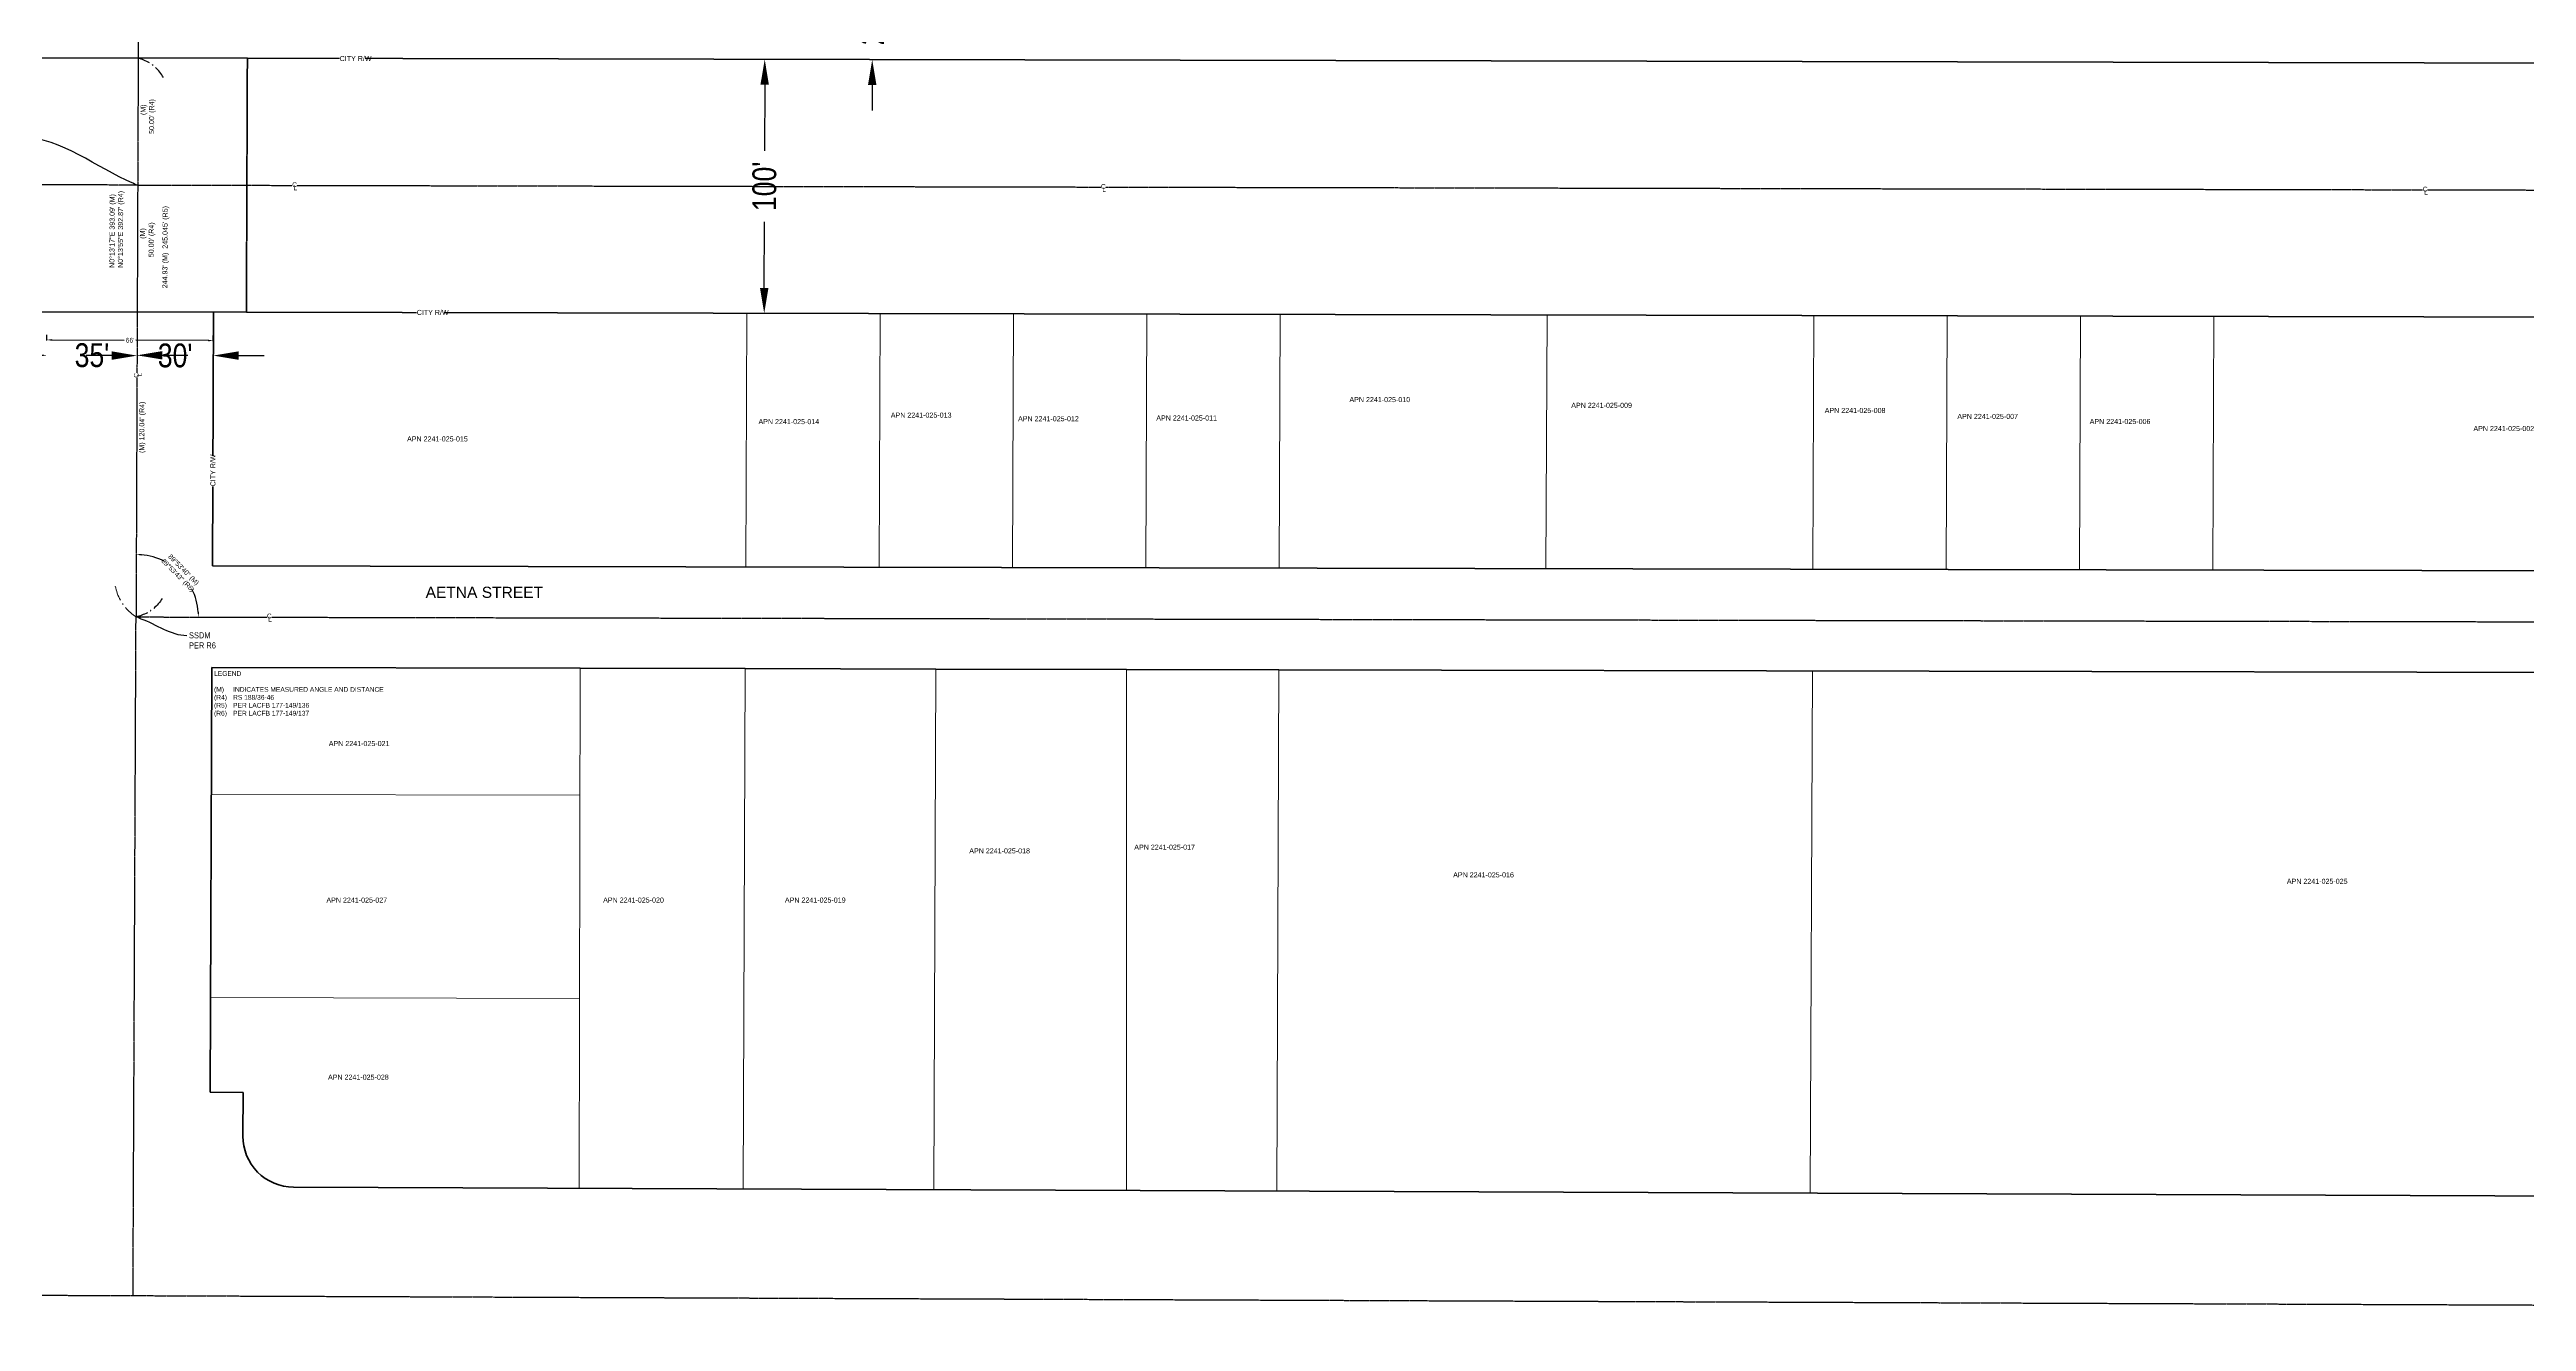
# Model space of a CAD drawing. Header units: feet. Extents: x 6396409 to 6445695, y 1882632 to 1891679.
# Drawn here: x 6423279 to 6424254, y 1887971 to 1888472 of the extents above; entities that cross this region are included whole.
import ezdxf
from ezdxf import colors
from ezdxf.entities.mleader import LeaderData, LeaderLine
from ezdxf.math import Vec2, Vec3

# ---------------------------------------------------------------- set-up
doc = ezdxf.new("R2010")
doc.units = ezdxf.units.FT
doc.header["$MEASUREMENT"] = 0
doc.linetypes.add('CENTER2', pattern=[1.125, 0.75, -0.125, 0.125, -0.125])
doc.linetypes.add('DASHED2', pattern=[0.375, 0.25, -0.125])
for name, color, linetype, lineweight in [('R-ANNO-LABL', 2, 'Continuous', 30), ('R-PROP-PRCL', 4, 'Continuous', 18), ('R-Row-Authority', 30, 'Continuous', 140), ('R-Row-Ease', 5, 'DASHED2', 50), ('R-Row-Ldr', 3, 'Continuous', 5), ('R-Row-Misc-Txto', 171, 'Continuous', 5), ('R-Row-Scl', 1, 'CENTER2', 25), ('R-Row-Sname', 8, 'Continuous', 0), ('R-Row-Srow', 6, 'Continuous', 50), ('VF-TOPO-TEXT-', 1, 'Continuous', 25)]:
    doc.layers.add(name, color=color, linetype=linetype, lineweight=lineweight)
doc.styles.add('CG-Symbol', font='arial.ttf', dxfattribs={"width": 0.8, "height": 0.09375})
doc.styles.add('G1_1 8_0', font='arial.ttf')
doc.styles.add('G4_7 32', font='arial.ttf', dxfattribs={"height": 0.219})
doc.styles.add('NCS1', font='arial.ttf', dxfattribs={"width": 0.8, "height": 0.09375})
doc.styles.add('NCS1-Anno', font='arial.ttf', dxfattribs={"width": 0.8, "height": 0.09375})
doc.dimstyles.new('Annotative (NCS1)', dxfattribs={"dimscale": 100, "dimtxt": 0.09375, "dimasz": 0.1, "dimexe": 0.1, "dimexo": 0.04, "dimgap": 0.05, "dimtad": 0, "dimdec": 3, "dimzin": 0, "dimdsep": 46, "dimtxsty": 'NCS1-Anno', "dimcen": 0.05, "dimaunit": 1, "dimadec": 3, "dimazin": 0, "dimtfac": 1, "dimtdec": 3, "dimtofl": 0, "dimtmove": 0, "dimatfit": 3, "dimfxl": 0.1, "dimtolj": 1, "dimtzin": 0, "dimarcsym": 0})

# ---------------------------------------------------------------- blocks, each defined once
blk = doc.blocks.new('*D2203')
at = {"layer": 'Defpoints', "color": 0, "transparency": 16777216}
for p in [(6423553.49, 1888468.23), (6423560.36, 1888468.21), (6423553.28, 1888368.23)]:
    blk.add_point(p, dxfattribs=at)
at = {"layer": 'R-Row-Ldr', "color": 0, "lineweight": -2, "transparency": 16777216}
for p, q in [((6423560.34, 1888458.21), (6423560.28, 1888432.14)), ((6423560.17, 1888378.21), (6423560.22, 1888404.29))]:
    blk.add_line(p, q, dxfattribs=at)
at = {"layer": 'R-Row-Ldr', "color": 0, "transparency": 16777216}
for points in [[(6423558.67, 1888458.22), (6423562, 1888458.21), (6423560.36, 1888468.21)], [(6423558.5, 1888378.22), (6423561.84, 1888378.21), (6423560.15, 1888368.21)]]:
    blk.add_solid(points, dxfattribs=at)
at = {"layer": 'R-Row-Ldr', "color": 0, "transparency": 16777216, "insert": (6423560.25, 1888418.21), "char_height": 9.375, "attachment_point": 5, "rotation": 89.88147, "style": 'NCS1-Anno'}
blk.add_mtext("\\A1;100'", dxfattribs=at)
blk = doc.blocks.new('*D2382')
at = {"layer": 'Defpoints', "color": 0, "transparency": 16777216}
for p in [(6423602.69, 1888493.13), (6423602.64, 1888468.13), (6423602.69, 1888468.13)]:
    blk.add_point(p, dxfattribs=at)
at = {"layer": 'R-Row-Ldr', "color": 0, "lineweight": -2, "transparency": 16777216}
for p, q in [((6423602.69, 1888503.13), (6423602.69, 1888513.13)), ((6423606.69, 1888493.13), (6423612.69, 1888493.13)), ((6423606.64, 1888468.13), (6423612.69, 1888468.13)), ((6423602.69, 1888458.13), (6423602.69, 1888448.13))]:
    blk.add_line(p, q, dxfattribs=at)
at = {"layer": 'R-Row-Ldr', "color": 0, "transparency": 16777216}
for points in [[(6423601.02, 1888503.13), (6423604.36, 1888503.13), (6423602.69, 1888493.13)], [(6423601.02, 1888458.13), (6423604.36, 1888458.13), (6423602.69, 1888468.13)]]:
    blk.add_solid(points, dxfattribs=at)
at = {"layer": 'R-Row-Ldr', "color": 0, "transparency": 16777216, "insert": (6423602.69, 1888480.63), "char_height": 9.375, "attachment_point": 5, "rotation": 90, "style": 'NCS1-Anno'}
blk.add_mtext("\\A1;25'", dxfattribs=at)
blk = doc.blocks.new('*D2385')
at = {"layer": 'Defpoints', "color": 0, "transparency": 16777216}
for p in [(6423277.67, 1888351.81), (6423313.17, 1888351.67), (6423313.17, 1888351.67)]:
    blk.add_point(p, dxfattribs=at)
at = {"layer": 'R-Row-Ldr', "color": 0, "lineweight": -2, "transparency": 16777216}
for p, q in [((6423267.67, 1888351.67), (6423257.67, 1888351.67)), ((6423323.17, 1888351.67), (6423333.17, 1888351.67))]:
    blk.add_line(p, q, dxfattribs=at)
at = {"layer": 'R-Row-Ldr', "color": 0, "transparency": 16777216}
for points in [[(6423267.67, 1888353.34), (6423267.67, 1888350.01), (6423277.67, 1888351.67)], [(6423323.17, 1888353.34), (6423323.17, 1888350.01), (6423313.17, 1888351.67)]]:
    blk.add_solid(points, dxfattribs=at)
at = {"layer": 'R-Row-Ldr', "color": 0, "transparency": 16777216, "insert": (6423295.42, 1888351.67), "char_height": 9.375, "attachment_point": 5, "style": 'NCS1-Anno'}
blk.add_mtext("\\A1;35'", dxfattribs=at)
blk = doc.blocks.new('*D2386')
at = {"layer": 'Defpoints', "color": 0, "transparency": 16777216}
for p in [(6423313.17, 1888351.67), (6423343.17, 1888351.56), (6423343.17, 1888351.56)]:
    blk.add_point(p, dxfattribs=at)
at = {"layer": 'R-Row-Ldr', "color": 0, "lineweight": -2, "transparency": 16777216}
for p, q in [((6423303.17, 1888351.56), (6423293.17, 1888351.56)), ((6423353.17, 1888351.56), (6423363.17, 1888351.56))]:
    blk.add_line(p, q, dxfattribs=at)
at = {"layer": 'R-Row-Ldr', "color": 0, "transparency": 16777216}
for points in [[(6423303.17, 1888353.23), (6423303.17, 1888349.89), (6423313.17, 1888351.56)], [(6423353.17, 1888353.23), (6423353.17, 1888349.89), (6423343.17, 1888351.56)]]:
    blk.add_solid(points, dxfattribs=at)
at = {"layer": 'R-Row-Ldr', "color": 0, "transparency": 16777216, "insert": (6423328.17, 1888351.56), "char_height": 9.375, "attachment_point": 5, "style": 'NCS1-Anno'}
blk.add_mtext("\\A1;30'", dxfattribs=at)
blk = doc.blocks.new('_CrowsFoot-Start')
blk.add_circle((3.28, 2.59), 0.0638)
for centre, radius, start, end in [((8.43, -7.26), 11.12, 122.8036, 139.2683), ((8.35, -7.76), 11.54, 94.2373, 111.1072)]:
    blk.add_arc(centre, radius, start, end)
blk = doc.blocks.new('Centerline')
at = {"insert": (-0.032, 0.064), "char_height": 0.0938, "attachment_point": 1, "style": 'NCS1-Anno', "bg_fill": 3, "box_fill_scale": 1, "bg_fill_color": 256, "bg_fill_transparency": 0}
blk.add_mtext_dynamic_manual_height_columns('C', width=0.09375, gutter_width=0.469, heights=[0.132], dxfattribs=at)
at = {"insert": (-0.005, 0.002), "char_height": 0.0938, "attachment_point": 1, "style": 'NCS1-Anno'}
blk.add_mtext_dynamic_manual_height_columns('L', width=0.09375, gutter_width=0.469, heights=[0], dxfattribs=at)
blk = doc.blocks.new('*D2405')
at = {"layer": 'Defpoints', "color": 0, "transparency": 16777216}
for p in [(6423315.6, 1888981.18), (6423334.1, 1888260.87), (6423312.77, 1888248.63), (6423312.77, 1888248.63), (6424633.32, 1888245.96)]:
    blk.add_point(p, dxfattribs=at)
at = {"layer": 'R-ANNO-LABL', "color": 0, "lineweight": -2, "transparency": 16777216}
for start, end in [(63.23743, 85.1168), (4.54627, 26.42564)]:
    blk.add_arc((6423312.77, 1888248.63), 24.59, start, end, dxfattribs=at)
at = {"layer": 'R-ANNO-LABL', "color": 0, "transparency": 16777216}
for points in [[(6423314.85, 1888272.79), (6423314.88, 1888273.46), (6423312.86, 1888273.22)], [(6423337.61, 1888250.59), (6423336.95, 1888250.57), (6423337.36, 1888248.58)]]:
    blk.add_solid(points, dxfattribs=at)
at = {"layer": 'R-ANNO-LABL', "color": 0, "transparency": 16777216, "insert": (6423330.21, 1888265.96), "char_height": 1.875, "width": 27.2364, "attachment_point": 5, "rotation": 314.83154, "style": 'NCS1-Anno'}
blk.add_mtext('\\A1;89°53\'40" (M) \\P89%%D53\'43\'\' (R6)', dxfattribs=at)
blk = doc.blocks.new('*D2406')
at = {"layer": 'Defpoints', "color": 0, "transparency": 16777216}
for p in [(6423315.6, 1888981.18), (6423335.23, 1888506.07), (6423313.72, 1888493.72), (6424634.26, 1888490.99), (6423312.77, 1888248.63)]:
    blk.add_point(p, dxfattribs=at)
at = {"layer": 'R-ANNO-LABL', "color": 0, "lineweight": -2, "transparency": 16777216}
for start, end in [(63.00322, 85.15703), (4.50316, 26.65697)]:
    blk.add_arc((6423313.72, 1888493.72), 24.8, start, end, dxfattribs=at)
at = {"layer": 'R-ANNO-LABL', "color": 0, "transparency": 16777216}
for points in [[(6423315.8, 1888518.1), (6423315.83, 1888518.77), (6423313.81, 1888518.52)], [(6423338.77, 1888495.68), (6423338.11, 1888495.66), (6423338.52, 1888493.67)]]:
    blk.add_solid(points, dxfattribs=at)
at = {"layer": 'R-ANNO-LABL', "color": 0, "transparency": 16777216, "insert": (6423331.31, 1888511.21), "char_height": 1.875, "width": 22.3416, "attachment_point": 5, "rotation": 314.83009, "style": 'NCS1-Anno'}
blk.add_mtext('\\A1;89°53\'50" (M) \\P89%%D53\'37" (R5)', dxfattribs=at)
blk = doc.blocks.new('*D2407')
at = {"layer": 'Defpoints', "color": 0, "transparency": 16777216}
for p in [(6424635.45, 1888801.7), (6423312.77, 1888248.63), (6424633.32, 1888245.96), (6424633.32, 1888245.93), (6424618.93, 1888237.71)]:
    blk.add_point(p, dxfattribs=at)
at = {"layer": 'R-ANNO-LABL', "color": 0, "lineweight": -2, "transparency": 16777216}
for start, end in [(186.79453, 194.75148), (254.91357, 262.87051)]:
    blk.add_arc((6424633.32, 1888245.96), 16.59, start, end, dxfattribs=at)
at = {"layer": 'R-ANNO-LABL', "color": 0, "transparency": 16777216}
for points in [[(6424616.51, 1888243.98), (6424617.18, 1888244.02), (6424616.73, 1888246)], [(6424631.28, 1888229.83), (6424631.24, 1888229.17), (6424633.26, 1888229.37)]]:
    blk.add_solid(points, dxfattribs=at)
at = {"layer": 'R-ANNO-LABL', "color": 0, "transparency": 16777216, "insert": (6424621.55, 1888234.27), "char_height": 1.875, "width": 21.3396, "attachment_point": 5, "rotation": 314.83252, "style": 'NCS1-Anno'}
blk.add_mtext('\\A1;89°53\'47" (M)\\P59%%D53\'08" (R10)', dxfattribs=at)
blk = doc.blocks.new('*D2408')
at = {"layer": 'Defpoints', "color": 0, "transparency": 16777216}
for p in [(6424635.45, 1888801.7), (6423313.72, 1888493.72), (6424634.26, 1888490.99), (6424618.77, 1888482.1), (6424633.32, 1888245.93)]:
    blk.add_point(p, dxfattribs=at)
at = {"layer": 'R-ANNO-LABL', "color": 0, "lineweight": -2, "transparency": 16777216}
for start, end in [(186.30146, 199.16433), (250.49783, 263.3607)]:
    blk.add_arc((6424634.26, 1888490.99), 17.86, start, end, dxfattribs=at)
at = {"layer": 'R-ANNO-LABL', "color": 0, "transparency": 16777216}
for points in [[(6424616.18, 1888489.01), (6424616.84, 1888489.05), (6424616.4, 1888491.03)], [(6424632.22, 1888473.59), (6424632.18, 1888472.92), (6424634.19, 1888473.13)]]:
    blk.add_solid(points, dxfattribs=at)
at = {"layer": 'R-ANNO-LABL', "color": 0, "transparency": 16777216, "insert": (6424621.6, 1888478.4), "char_height": 1.875, "width": 24.7429, "attachment_point": 5, "rotation": 314.83108, "style": 'NCS1-Anno'}
blk.add_mtext('\\A1;89°53\'57" (M) \\P89%%D53\'43" (R9)', dxfattribs=at)
blk = doc.blocks.new('*D2415')
at = {"layer": 'Defpoints', "color": 0, "transparency": 16777216}
for p in [(6423314.93, 1888806.85), (6427276.4, 1888791.6), (6425982.17, 1888781.44), (6425955.88, 1888766.39), (6425952.84, 1887971.16)]:
    blk.add_point(p, dxfattribs=at)
at = {"layer": 'R-ANNO-LABL', "color": 0, "lineweight": -2, "transparency": 16777216}
for start, end in [(330.71827, 355.99521), (273.56502, 298.84196)]:
    blk.add_arc((6425956, 1888796.68), 30.29, start, end, dxfattribs=at)
at = {"layer": 'R-ANNO-LABL', "color": 0, "transparency": 16777216}
for points in [[(6425985.88, 1888794.58), (6425986.54, 1888794.55), (6425986.28, 1888796.56)], [(6425957.89, 1888766.12), (6425957.87, 1888766.79), (6425955.88, 1888766.39)]]:
    blk.add_solid(points, dxfattribs=at)
at = {"layer": 'R-ANNO-LABL', "color": 0, "transparency": 16777216, "insert": (6425977.33, 1888775.18), "char_height": 1.875, "width": 19.1656, "attachment_point": 5, "rotation": 44.78011, "style": 'NCS1-Anno'}
blk.add_mtext('\\A1;89°59\'55" (M)\\P90%%D00\'10" (R14)', dxfattribs=at)
blk = doc.blocks.new('*D2447')
at = {"layer": 'Defpoints', "color": 0, "transparency": 16777216}
for p in [(6423277.69, 1888356.68), (6423343.19, 1888357.48), (6423343.19, 1888356.43)]:
    blk.add_point(p, dxfattribs=at)
at = {"layer": 'R-Row-Ldr', "color": 0, "lineweight": -2, "transparency": 16777216}
for p, q in [((6423277.69, 1888357.48), (6423277.7, 1888359.74)), ((6423343.19, 1888357.23), (6423343.2, 1888359.48)), ((6423279.69, 1888357.73), (6423308.16, 1888357.62)), ((6423341.19, 1888357.49), (6423312.72, 1888357.6))]:
    blk.add_line(p, q, dxfattribs=at)
at = {"layer": 'R-Row-Ldr', "color": 0, "transparency": 16777216}
for points in [[(6423279.69, 1888358.06), (6423279.69, 1888357.39), (6423277.69, 1888357.74)], [(6423341.19, 1888357.82), (6423341.19, 1888357.16), (6423343.19, 1888357.48)]]:
    blk.add_solid(points, dxfattribs=at)
at = {"layer": 'R-Row-Ldr', "color": 0, "transparency": 16777216, "insert": (6423310.44, 1888357.61), "char_height": 1.875, "attachment_point": 5, "rotation": 359.77872, "style": 'NCS1-Anno'}
blk.add_mtext("\\A1;66'", dxfattribs=at)

msp = doc.modelspace()

# ---------------------------------------------------------------- linework, layer by layer
at = {"layer": 'R-PROP-PRCL'}
for p, q in [((6423552.873, 1888268.278), (6423553.282, 1888368.2277)), ((6423605.3994, 1888268.1655), (6423605.8085, 1888368.1191)), ((6423657.9258, 1888268.053), (6423658.3349, 1888368.0104)), ((6423710.4522, 1888267.9406), (6423710.8613, 1888367.9017)), ((6423762.9786, 1888267.8281), (6423763.3877, 1888367.7931)), ((6423868.0314, 1888267.6032), (6423868.4405, 1888367.5757)), ((6423973.0842, 1888267.3783), (6423973.4933, 1888367.3584)), ((6424025.6106, 1888267.2658), (6424026.0198, 1888367.2497)), ((6424078.137, 1888267.1533), (6424078.5462, 1888367.1411)), ((6424130.6634, 1888267.0409), (6424131.0726, 1888367.0324)), ((6423487.6771, 1888228.4175), (6423487.2387, 1888023.6652)), ((6423552.7099, 1888228.2782), (6423551.9057, 1888023.4114)), ((6423627.7479, 1888228.1176), (6423626.9431, 1888023.1168)), ((6423627.7479, 1888228.1176), (6423626.9431, 1888023.1168)), ((6423702.7858, 1888227.9569), (6423702.7858, 1888022.819)), ((6423762.8161, 1888227.8284), (6423762.0104, 1888022.5865)), ((6423972.9223, 1888227.3785), (6423972.0823, 1888021.7619)), ((6423342.462, 1888178.7283), (6423487.57, 1888178.4176)), ((6423342.1092, 1888098.7288), (6423487.3987, 1888098.4178))]:
    msp.add_line(p, q, dxfattribs=at)
at = {"layer": 'R-Row-Authority'}
for p, q in [((6424664.1644, 1888465.9297), (6423356.62, 1888468.6348)), ((6423356.2338, 1888368.6354), (6423270.2338, 1888368.8133)), ((6424663.7816, 1888365.9303), (6423356.2338, 1888368.6354))]:
    msp.add_line(p, q, dxfattribs=at)
msp.add_lwpolyline([(6423270.62, 1888468.8127), (6423356.62, 1888468.6348)], dxfattribs=at)
at = {"layer": 'R-Row-Ease'}
msp.add_line((6423356.62, 1888468.6348), (6423356.2338, 1888368.6354), dxfattribs=at)
at = {"layer": 'R-Row-Scl'}
for p, q in [((6423315.5992, 1888981.1799), (6423312.77, 1888248.63)), ((6423313.4269, 1888418.724), (6421992.8056, 1888421.4561)), ((6423313.5614, 1888418.7238), (6424633.973, 1888415.9921)), ((6423311.5912, 1887981.3544), (6423312.77, 1888248.63)), ((6423312.77, 1888248.63), (6424633.3222, 1888245.9646)), ((6421991.1677, 1887986.3545), (6423311.5912, 1887981.3544)), ((6423311.5912, 1887981.3544), (6424632.2221, 1887976.17))]:
    msp.add_line(p, q, dxfattribs=at)
at = {"layer": 'R-Row-Srow'}
for p, q in [((6423343.2338, 1888368.6623), (6423342.8478, 1888268.7277)), ((6423342.8478, 1888268.7277), (6424603.3988, 1888266.0287)), ((6423341.9446, 1888061.4144), (6423342.6825, 1888228.7279)), ((6423342.6825, 1888228.7279), (6423487.6771, 1888228.4175)), ((6423487.6771, 1888228.4175), (6423552.7099, 1888228.2782)), ((6423552.7099, 1888228.2782), (6423627.7479, 1888228.1176)), ((6423627.7479, 1888228.1176), (6423702.7858, 1888227.9569)), ((6423702.7858, 1888227.9569), (6423762.8161, 1888227.8284)), ((6423762.8161, 1888227.8284), (6424603.2407, 1888226.0289)), ((6423354.919, 1888061.3613), (6423341.9446, 1888061.4144)), ((6423354.8487, 1888044.1884), (6423354.919, 1888061.3613)), ((6423374.77, 1888024.1067), (6424594.6926, 1888019.3177))]:
    msp.add_line(p, q, dxfattribs=at)
msp.add_arc((6423374.8485, 1888044.1066), 20, 179.7655326, 269.7750734, dxfattribs=at)

# ---------------------------------------------------------------- block references
at = {"layer": 'R-ANNO-LABL', "yscale": 1.5, "zscale": 1.5}
for p, xscale, rotation in [((6423313.62, 1888468.7238), 1.5, 295.8764861013285), ((6423312.77, 1888248.63), -1.5, 241.5362764459069)]:
    msp.add_blockref('_CrowsFoot-Start', p, dxfattribs=dict(at, xscale=xscale, rotation=rotation))
at = {"layer": 'R-Row-Misc-Txto', "xscale": 1.748856181813127, "yscale": 1.748856181813127, "zscale": 1.748856181813127, "rotation": 97.34561815159739}
msp.add_blockref('_CrowsFoot-Start', (6423312.77, 1888248.63), dxfattribs=at)
msp.add_blockref('_CrowsFoot-Start', (6423312.77, 1888248.63), dxfattribs=at)

# ---------------------------------------------------------------- texts
at = {"layer": 'R-ANNO-LABL', "color": 2, "linetype": 'Continuous', "lineweight": 30, "insert": (6423323.177, 1888394.279), "char_height": 2, "width": 66.649189, "attachment_point": 2, "rotation": 89.7787212, "style": 'NCS1'}
msp.add_mtext("244.93' (M)  245.045' (R5)", dxfattribs=at)
at = {"layer": 'R-ANNO-LABL', "insert": (6423343.4964, 1888227.2819), "char_height": 1.875, "width": 76.637566, "attachment_point": 1, "style": 'NCS1-Anno'}
msp.add_mtext('LEGEND\\P\\P(M) ^IINDICATES MEASURED ANGLE AND DISTANCE\\P(R4)^IRS 188/36-46\\P(R5) ^IPER LACFB 177-149/136\\P(R6) ^IPER LACFB 177-149/137', dxfattribs=at)
at = {"layer": 'R-Row-Misc-Txto', "style": 'NCS1', "width": 0.8}
for s, p in [('(M)', (6423316.5534, 1888446.2995)), ('(M)', (6423316.3458, 1888397.5527)), ("(M) 120.04' (R4)", (6423316.0015, 1888313.2045))]:
    msp.add_text(s, height=2, rotation=89.7712176, dxfattribs=at).set_placement(p)
at = {"layer": 'R-Row-Misc-Txto', "style": 'G1_1 8_0'}
for s, p in [('APN 2241-025-013', (6423610.0045, 1888327.1149)), ('APN 2241-025-010', (6423790.6244, 1888333.2403)), ('APN 2241-025-009', (6423877.9811, 1888330.9778)), ('APN 2241-025-008', (6423977.801, 1888328.9538)), ('APN 2241-025-015', (6423419.5075, 1888317.7464)), ('APN 2241-025-014', (6423557.8972, 1888324.5656)), ('APN 2241-025-012', (6423660.129, 1888325.6974)), ('APN 2241-025-011', (6423714.5616, 1888325.9803)), ('APN 2241-025-007', (6424030.0208, 1888326.6016)), ('APN 2241-025-006', (6424082.1489, 1888324.6056)), ('APN 2241-025-002', (6424233.2645, 1888321.8345)), ('APN 2241-025-021', (6423388.6781, 1888197.7711)), ('APN 2241-025-018', (6423640.9052, 1888155.516)), ('APN 2241-025-017', (6423705.8856, 1888156.9599)), ('APN 2241-025-016', (6423831.471, 1888146.0687)), ('APN 2241-025-025', (6424159.7872, 1888143.5161)), ('APN 2241-025-027', (6423387.7508, 1888136.1076)), ('APN 2241-025-020', (6423496.7278, 1888136.1235)), ('APN 2241-025-019', (6423568.2988, 1888136.1235)), ('APN 2241-025-028', (6423388.3706, 1888066.3786))]:
    msp.add_text(s, height=2, dxfattribs=at).set_placement(p)
at = {"layer": 'R-Row-Misc-Txto', "char_height": 2, "width": 45.74477, "attachment_point": 1, "rotation": 89.7711111, "style": 'NCS1-Anno'}
for s, insert in [("50.00' (R4) \\P^I     ", (6423317.8885, 1888438.8622)), ('N0°13\'17"E 393.09\' (M) \\PN0°13\'55"E 392.87\' (R4) \\P\\P^I     ', (6423302.2748, 1888386.1036)), ("50.00' (R4) \\P^I     ", (6423317.7314, 1888390.3322))]:
    msp.add_mtext(s, dxfattribs=dict(at, insert=insert))
at = {"layer": 'R-Row-Sname', "insert": (6423426.8203, 1888260.5197), "char_height": 4.38, "width": 47.807146, "attachment_point": 1, "style": 'G4_7 32'}
msp.add_mtext('AETNA STREET', dxfattribs=at)

# ---------------------------------------------------------------- dimensions: what is measured, and where the dimension line sits
at = {"layer": 'R-ANNO-LABL'}
for base, line1, line2, text, override, picture, middle in [((6423334.0954, 1888260.8675), ((6423312.77, 1888248.63), (6424633.3222, 1888245.9646)), ((6423315.5992, 1888981.1799), (6423312.77, 1888248.63)), "<> (M) \\P89%%D53'43'' (R6)", {"dimscale": 0, "dimpost": ''}, '*D2405', (6423330.2068, 1888265.9645)), ((6423335.2278, 1888506.0668), ((6423313.7166, 1888493.7236), (6424634.2601, 1888490.9917)), ((6423315.5992, 1888981.1799), (6423312.77, 1888248.63)), '<> (M) \\P89%%D53\'37" (R5)', {"dimscale": 0, "dimpost": ''}, '*D2406', (6423331.3054, 1888511.2085)), ((6424618.9305, 1888237.7058), ((6423312.77, 1888248.63), (6424633.3222, 1888245.9646)), ((6424635.4494, 1888801.6976), (6424633.3221, 1888245.9276)), '<> (M)\\P59%%D53\'08" (R10)', {"dimscale": 0, "dimpost": '', "dimse1": 1, "dimse2": 1}, '*D2407', (6424621.5549, 1888234.2659)), ((6424618.7705, 1888482.1035), ((6424635.4494, 1888801.6976), (6424633.3221, 1888245.9276)), ((6423313.7166, 1888493.7236), (6424634.2601, 1888490.9917)), '<> (M) \\P89%%D53\'43" (R9)', {"dimscale": 0, "dimpost": ''}, '*D2408', (6424621.5951, 1888478.4011)), ((6425982.1689, 1888781.437), ((6425955.882, 1888766.3943), (6425952.84, 1887971.16)), ((6423314.9287, 1888806.85), (6427276.401, 1888791.5974)), '<> (M)\\P90%%D00\'10" (R14)', {"dimscale": 0}, '*D2415', (6425977.3318, 1888775.1829))]:
    dim = msp.add_angular_dim_2l(base=base, line1=line1, line2=line2, text=text, dimstyle='Annotative (NCS1)', override=override, dxfattribs=at)
    dim.commit()
    dim.dimension.update_dxf_attribs({"geometry": picture, "text_midpoint": middle})
at = {"layer": 'R-Row-Ldr'}
dim = msp.add_linear_dim(base=(6423602.6892, 1888468.1258), p1=(6423602.6891, 1888493.1258), p2=(6423602.6373, 1888468.1258), angle=90, dimstyle='Annotative (NCS1)', override={"dimdec": 0, "dimpost": "'", "dimsd1": 0, "dimsd2": 0}, dxfattribs=at)
dim.commit()
dim.dimension.update_dxf_attribs({"geometry": '*D2382', "text_midpoint": (6423602.6892, 1888480.6258), "dimtype": 160})
for p1, p2, distance, override, picture, middle in [((6423553.282, 1888368.2277), (6423553.4889, 1888468.2275), -6.8679, {"dimdec": 0, "dimpost": "'", "dimse1": 1, "dimse2": 1, "dimsd1": 0}, '*D2203', (6423560.2534, 1888418.2134)), ((6423277.6870256178, 1888356.678577842), (6423343.18653714, 1888356.4256146301), 1.0572834798, {"dimdec": 0, "dimpost": "'"}, '*D2447', (6423310.440864644, 1888357.6093718309))]:
    dim = msp.add_aligned_dim(p1=p1, p2=p2, distance=distance, dimstyle='Annotative (NCS1)', override=override, dxfattribs=at)
    dim.commit()
    dim.dimension.update_dxf_attribs({"geometry": picture, "text_midpoint": middle})
dim = msp.add_linear_dim(base=(6423313.168, 1888351.6742), p1=(6423277.6682, 1888351.8113), p2=(6423313.168, 1888351.6742), dimstyle='Annotative (NCS1)', override={"dimdec": 0, "dimpost": "'", "dimse1": 1, "dimse2": 1}, dxfattribs=at)
dim.commit()
dim.dimension.update_dxf_attribs({"geometry": '*D2385', "text_midpoint": (6423295.4181, 1888351.6742), "dimtype": 160})
dim = msp.add_linear_dim(base=(6423343.1677, 1888351.5584), p1=(6423313.168, 1888351.6742), p2=(6423343.1677, 1888351.5584), dimstyle='Annotative (NCS1)', override={"dimdec": 0, "dimpost": "'", "dimse1": 1, "dimse2": 1}, dxfattribs=at)
dim.commit()
dim.dimension.update_dxf_attribs({"geometry": '*D2386', "text_midpoint": (6423328.1679, 1888351.5584)})

# ---------------------------------------------------------------- leaders
at = {"layer": 'VF-TOPO-TEXT-'}
ml = msp.add_multileader_mtext('Standard', dxfattribs=at)
ml.set_content('ESTABLISHED BY INTERSECTION\\PPER R4', color=256, style='NCS1-Anno')
ml.set_leader_properties()
ml.build(insert=Vec2(0, 0))
ml.multileader.update_dxf_attribs({"leader_type": 2, "dogleg_length": 0.1, "arrow_head_size": 2, "scale": 20})
ctx = ml.context
ctx.base_point, ctx.scale, ctx.char_height, ctx.arrow_head_size, ctx.landing_gap_size, ctx.plane_origin, ctx.plane_x_axis, ctx.plane_y_axis = Vec3(6423223.2683, 1888437.4983), 20, 2.4, 2, 0.8, Vec3(6423265.3812, 1888392.1441), Vec3(0.99999833, -0.00182756), Vec3(0.00182756, 0.99999833)
ctx.text_align_type = 2
notes = []
notes.append((ctx, [(0, (1, 1, 0), (6423269.9569, 1888437.413), (-0.99999833, 0.00182756), 2, [(0, [(6423313.4269, 1888418.724)], 0, [])])]))
ctx.mtext.insert, ctx.mtext.text_direction, ctx.mtext.rotation, ctx.mtext.width, ctx.mtext.alignment, ctx.mtext.flow_direction = Vec3(6423267.1591, 1888438.6189), Vec3(0.99999833, -0.00182756), 6.28135775, 63.4272, 3, 5
ml = msp.add_multileader_mtext('Standard', dxfattribs=at)
ml.set_content('SSDM\\PPER R6', color=256, style='NCS1-Anno')
ml.set_leader_properties()
ml.build(insert=Vec2(0, 0))
ml.multileader.update_dxf_attribs({"leader_type": 2, "dogleg_length": 0.1, "arrow_head_size": 2, "scale": 20})
ctx = ml.context
ctx.base_point, ctx.scale, ctx.char_height, ctx.arrow_head_size, ctx.landing_gap_size, ctx.plane_origin, ctx.plane_x_axis, ctx.plane_y_axis = Vec3(6423332.8226, 1888241.3664), 20, 2.4, 2, 0.8, Vec3(6423374.8605, 1888180.4088), Vec3(0.99999304, 0.00373149), Vec3(-0.00373149, 0.99999304)
notes.append((ctx, [(1, (1, 1, 0), (6423330.8226, 1888241.3589), (0.99999304, 0.00373149), 2, [(0, [(6423312.77, 1888248.63)], 0, [])])]))
ctx.mtext.insert, ctx.mtext.text_direction, ctx.mtext.rotation, ctx.mtext.width, ctx.mtext.flow_direction = Vec3(6423333.6181, 1888242.5898), Vec3(0.99999304, 0.00373149), 0.0037315, 44.714791, 5
ml = msp.add_multileader_mtext('Standard', dxfattribs=at)
ml.set_content('ESTABLISHED BY TIES AND FITS 4 PM ON MH PER R10', color=256, style='NCS1-Anno')
ml.set_leader_properties()
ml.build(insert=Vec2(0, 0))
ml.multileader.update_dxf_attribs({"leader_type": 2, "dogleg_length": 0.1, "arrow_head_size": 2, "scale": 20})
ctx = ml.context
ctx.base_point, ctx.scale, ctx.char_height, ctx.arrow_head_size, ctx.landing_gap_size, ctx.plane_origin, ctx.plane_x_axis, ctx.plane_y_axis = Vec3(6424542.7669, 1888218.1232), 20, 2.4, 2, 0.8, Vec3(6424704.9026, 1888157.6461), Vec3(1, -0.00009067), Vec3(0.00009067, 1)
ctx.text_align_type = 2
notes.append((ctx, [(0, (1, 1, 0), (6424605.1076, 1888218.1175), (-1, 0.00009067), 2, [(0, [(6424633.3222, 1888245.9646)], 0, [])])]))
ctx.mtext.insert, ctx.mtext.text_direction, ctx.mtext.rotation, ctx.mtext.width, ctx.mtext.alignment, ctx.mtext.flow_direction = Vec3(6424602.3078, 1888219.3382), Vec3(1, -0.00009067), 6.28309464, 60.133531, 3, 5
for ctx, leaders in notes:
    for number, flags, end, landing, length, lines in leaders:
        leader = LeaderData()
        leader.index, (leader.has_last_leader_line, leader.has_dogleg_vector, leader.attachment_direction) = number, flags
        leader.last_leader_point, leader.dogleg_vector, leader.dogleg_length = Vec3(end), Vec3(landing), length
        for number, points, colour, breaks in lines:
            line = LeaderLine()
            line.index, line.vertices, line.color, line.breaks = number, Vec3.list(points), colors.encode_raw_color(colour), breaks
            leader.lines.append(line)
        ctx.leaders.append(leader)

# ---------------------------------------------------------------- next in the draw order: block references
at = {"layer": 'R-ANNO-LABL', "xscale": 20, "yscale": 20, "zscale": 20}
for p in [(6423374.8906, 1888418.5316), (6423693.4081, 1888417.8262), (6424213.9358, 1888416.7923), (6423364.9543, 1888248.6605)]:
    msp.add_blockref('Centerline', p, dxfattribs=at)
at = {"layer": 'R-ANNO-LABL', "xscale": 20, "yscale": 20, "zscale": 20, "rotation": 89.99999999999997}
msp.add_blockref('Centerline', (6423313.2152, 1888343.4596), dxfattribs=at)

# ---------------------------------------------------------------- next in the draw order: texts
at = {"layer": 'R-ANNO-LABL', "char_height": 2, "attachment_point": 1, "style": 'CG-Symbol', "bg_fill": 3, "box_fill_scale": 1, "bg_fill_color": 256, "bg_fill_transparency": 0}
for insert, width in [((6423392.9664, 1888469.5627), 9.916651), ((6423423.3246, 1888369.5553), 10.727524)]:
    msp.add_mtext('CITY R/W', dxfattribs=dict(at, insert=insert, width=width))
at = {"layer": 'R-ANNO-LABL', "insert": (6423342.0393, 1888300.0772), "char_height": 2, "width": 11.957155, "attachment_point": 1, "rotation": 90, "style": 'CG-Symbol', "bg_fill": 3, "box_fill_scale": 1, "bg_fill_color": 256, "bg_fill_transparency": 0}
msp.add_mtext('CITY R/W', dxfattribs=at)

doc.saveas('drawing.dxf')
